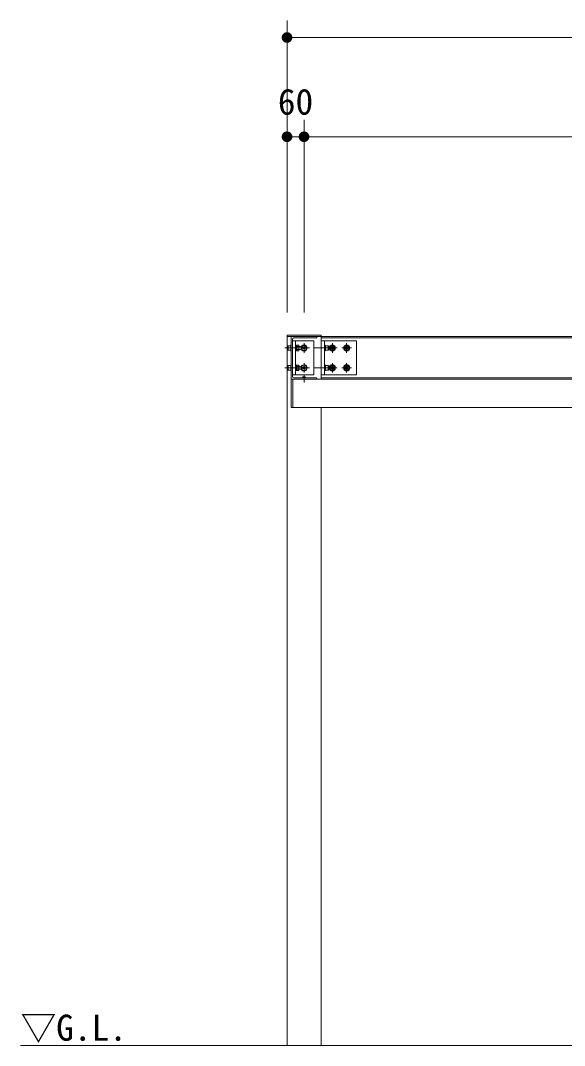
# Model space of a CAD drawing. Units: millimetres at full size, sheet at 1:50; details may follow other scales. Extents: x -1000 to 22000, y -750 to 15600.
# Drawn here: x 13092 to 15010, y 3794 to 7409 of the extents above; entities that cross this region are included whole.
import ezdxf
from ezdxf.enums import TextEntityAlignment as Align

# ---------------------------------------------------------------- set-up
doc = ezdxf.new("R2010")
doc.units = ezdxf.units.MM
doc.header["$LTSCALE"] = 50
for name, color, linetype, lineweight in [('D-STR', 1, 'Continuous', 13), ('D-STR-DIM', 7, 'Continuous', 13), ('D-STR-HTXT', 7, 'Continuous', 13)]:
    doc.layers.add(name, color=color, linetype=linetype, lineweight=lineweight)
doc.styles.add('ＭＳ ゴシック', font='')
doc.styles.get('ＭＳ ゴシック').set_extended_font_data('MS Gothic')

# ---------------------------------------------------------------- blocks, each defined once
blk = doc.blocks.new('filled_dot')
at = {"color": 0, "linetype": 'Continuous', "lineweight": -2, "const_width": 1.25}
blk.add_lwpolyline([(-0.625, 0, 1), (0.625, 0, 1)], format="xyb", close=True, dxfattribs=at)

msp = doc.modelspace()

# ---------------------------------------------------------------- linework, layer by layer
at = {"layer": 'D-STR'}
for p, q in [((14031.67, 6299.45), (14031.67, 6294.45)), ((14151.67, 6299.45), (14031.67, 6299.45)), ((14151.67, 6294.45), (14031.67, 6294.45)), ((14031.67, 6044.45), (14031.67, 6294.45)), ((14046.67, 6294.45), (14046.67, 6144.45)), ((14046.67, 6294.45), (14136.67, 6294.45)), ((14136.67, 6294.45), (14136.67, 6291.95)), ((14151.67, 6299.45), (14151.67, 6144.45)), ((17031.67, 6294.45), (14151.67, 6294.45)), ((14024.38, 6254.45), (14111.49, 6254.45)), ((14035.07, 6261.58), (14035.67, 6262.45)), ((14035.07, 6261.58), (14035.07, 6247.32)), ((14045.07, 6262.45), (14035.67, 6262.45)), ((14035.67, 6262.45), (14035.67, 6246.45)), ((14046.67, 6265.45), (14045.07, 6265.45)), ((14045.07, 6265.45), (14045.07, 6243.45)), ((14045.07, 6246.45), (14045.07, 6262.45)), ((14046.67, 6243.45), (14046.67, 6265.45)), ((14051.17, 6284.95), (14051.17, 6153.95)), ((14051.17, 6279.45), (14126.17, 6279.45)), ((14051.17, 6279.45), (14051.17, 6159.45)), ((14056.17, 6289.95), (14134.67, 6289.95)), ((14061.67, 6279.45), (14061.67, 6159.45)), ((14061.67, 6265.45), (14063.27, 6265.45)), ((14061.67, 6243.45), (14061.67, 6265.45)), ((14063.27, 6265.45), (14063.27, 6243.45)), ((14065.77, 6263.65), (14063.27, 6263.65)), ((14065.77, 6254.45), (14063.27, 6256.95)), ((14063.27, 6254.45), (14065.77, 6251.95)), ((14065.77, 6264.25), (14065.77, 6244.65)), ((14065.77, 6264.25), (14073.02, 6264.25)), ((14065.77, 6259.35), (14073.02, 6259.35)), ((14073.02, 6264.25), (14073.77, 6263.14)), ((14073.02, 6259.35), (14073.77, 6260.46)), ((14073.02, 6259.35), (14073.77, 6256.96)), ((14073.77, 6263.14), (14073.77, 6245.76)), ((14082.37, 6259.45), (14073.77, 6259.45)), ((14082.37, 6249.45), (14082.37, 6259.45)), ((14082.37, 6259.45), (14083.57, 6258.25)), ((14083.57, 6250.65), (14083.57, 6258.25)), ((14087.6, 6256.8), (14091.67, 6259.15)), ((14087.6, 6252.1), (14087.6, 6256.8)), ((14091.67, 6271.45), (14091.67, 6237.45)), ((14091.67, 6259.15), (14095.74, 6256.8)), ((14095.74, 6256.8), (14095.74, 6252.1)), ((14124.84, 6254.45), (14181.92, 6254.45)), ((14126.17, 6279.45), (14126.17, 6159.45)), ((15546.67, 6289.95), (14151.67, 6289.95)), ((14276.67, 6279.45), (14151.67, 6279.45)), ((14163.67, 6279.45), (14163.67, 6159.45)), ((14163.67, 6265.45), (14163.67, 6243.45)), ((14165.27, 6265.45), (14163.67, 6265.45)), ((14165.27, 6243.45), (14165.27, 6265.45)), ((14165.27, 6263.65), (14167.77, 6263.65)), ((14165.27, 6254.45), (14167.77, 6256.95)), ((14167.77, 6254.45), (14165.27, 6251.95)), ((14167.77, 6245.25), (14167.77, 6263.65)), ((14167.77, 6262.45), (14167.77, 6246.45)), ((14177.17, 6262.45), (14167.77, 6262.45)), ((14174.67, 6254.45), (14208.67, 6254.45)), ((14177.77, 6261.58), (14177.17, 6262.45)), ((14177.17, 6246.45), (14177.17, 6262.45)), ((14177.77, 6247.32), (14177.77, 6261.58)), ((14183.18, 6259.35), (14191.67, 6264.25)), ((14183.18, 6249.55), (14183.18, 6259.35)), ((14191.67, 6271.45), (14191.67, 6237.45)), ((14191.67, 6264.25), (14200.15, 6259.35)), ((14200.15, 6259.35), (14200.15, 6249.55)), ((14224.67, 6254.45), (14258.67, 6254.45)), ((14233.18, 6259.35), (14241.67, 6264.25)), ((14233.18, 6249.55), (14233.18, 6259.35)), ((14241.67, 6271.45), (14241.67, 6237.45)), ((14241.67, 6264.25), (14250.15, 6259.35)), ((14250.15, 6259.35), (14250.15, 6249.55)), ((14276.67, 6279.45), (14276.67, 6159.45)), ((14035.07, 6247.32), (14035.67, 6246.45)), ((14035.67, 6246.45), (14045.07, 6246.45)), ((14045.07, 6243.45), (14046.67, 6243.45)), ((14063.27, 6243.45), (14061.67, 6243.45)), ((14063.27, 6245.25), (14065.77, 6245.25)), ((14065.77, 6249.55), (14073.02, 6249.55)), ((14065.77, 6244.65), (14073.02, 6244.65)), ((14073.02, 6249.55), (14073.77, 6251.94)), ((14073.02, 6249.55), (14073.77, 6248.44)), ((14073.02, 6244.65), (14073.77, 6245.76)), ((14073.77, 6249.45), (14082.37, 6249.45)), ((14082.37, 6249.45), (14083.57, 6250.65)), ((14091.67, 6249.75), (14087.6, 6252.1)), ((14095.74, 6252.1), (14091.67, 6249.75)), ((14163.67, 6243.45), (14165.27, 6243.45)), ((14167.77, 6245.25), (14165.27, 6245.25)), ((14167.77, 6246.45), (14177.17, 6246.45)), ((14177.77, 6247.32), (14177.17, 6246.45)), ((14191.67, 6244.65), (14183.18, 6249.55)), ((14200.15, 6249.55), (14191.67, 6244.65)), ((14241.67, 6244.65), (14233.18, 6249.55)), ((14250.15, 6249.55), (14241.67, 6244.65)), ((14024.38, 6184.45), (14111.49, 6184.45)), ((14035.07, 6191.58), (14035.67, 6192.45)), ((14035.07, 6191.58), (14035.07, 6177.32)), ((14045.07, 6192.45), (14035.67, 6192.45)), ((14035.67, 6192.45), (14035.67, 6176.45)), ((14046.67, 6195.45), (14045.07, 6195.45)), ((14045.07, 6195.45), (14045.07, 6173.45)), ((14045.07, 6176.45), (14045.07, 6192.45)), ((14046.67, 6173.45), (14046.67, 6195.45)), ((14061.67, 6195.45), (14063.27, 6195.45)), ((14061.67, 6173.45), (14061.67, 6195.45)), ((14063.27, 6195.45), (14063.27, 6173.45)), ((14065.77, 6193.65), (14063.27, 6193.65)), ((14065.77, 6184.45), (14063.27, 6186.95)), ((14063.27, 6184.45), (14065.77, 6181.95)), ((14065.77, 6194.25), (14065.77, 6174.65)), ((14065.77, 6194.25), (14073.02, 6194.25)), ((14065.77, 6189.35), (14073.02, 6189.35)), ((14073.02, 6194.25), (14073.77, 6193.14)), ((14073.02, 6189.35), (14073.77, 6190.46)), ((14073.02, 6189.35), (14073.77, 6186.96)), ((14073.02, 6179.55), (14073.77, 6181.94)), ((14073.77, 6193.14), (14073.77, 6175.76)), ((14082.37, 6189.45), (14073.77, 6189.45)), ((14082.37, 6179.45), (14082.37, 6189.45)), ((14082.37, 6189.45), (14083.57, 6188.25)), ((14083.57, 6180.65), (14083.57, 6188.25)), ((14087.6, 6186.8), (14091.67, 6189.15)), ((14087.6, 6182.1), (14087.6, 6186.8)), ((14091.67, 6179.75), (14087.6, 6182.1)), ((14091.67, 6167.45), (14091.67, 6201.45)), ((14091.67, 6189.15), (14095.74, 6186.8)), ((14095.74, 6182.1), (14091.67, 6179.75)), ((14095.74, 6186.8), (14095.74, 6182.1)), ((14124.84, 6184.45), (14181.92, 6184.45)), ((14165.27, 6195.45), (14163.67, 6195.45)), ((14163.67, 6195.45), (14163.67, 6173.45)), ((14165.27, 6173.45), (14165.27, 6195.45)), ((14165.27, 6193.65), (14167.77, 6193.65)), ((14165.27, 6184.45), (14167.77, 6186.95)), ((14167.77, 6184.45), (14165.27, 6181.95)), ((14167.77, 6175.25), (14167.77, 6193.65)), ((14177.17, 6192.45), (14167.77, 6192.45)), ((14167.77, 6192.45), (14167.77, 6176.45)), ((14174.67, 6184.45), (14208.67, 6184.45)), ((14177.17, 6176.45), (14177.17, 6192.45)), ((14177.77, 6191.58), (14177.17, 6192.45)), ((14177.77, 6177.32), (14177.77, 6191.58)), ((14191.67, 6194.25), (14183.18, 6189.35)), ((14183.18, 6189.35), (14183.18, 6179.55)), ((14191.67, 6167.45), (14191.67, 6201.45)), ((14200.15, 6189.35), (14191.67, 6194.25)), ((14200.15, 6179.55), (14200.15, 6189.35)), ((14224.67, 6184.45), (14258.67, 6184.45)), ((14241.67, 6194.25), (14233.18, 6189.35)), ((14233.18, 6189.35), (14233.18, 6179.55)), ((14241.67, 6167.45), (14241.67, 6201.45)), ((14250.15, 6189.35), (14241.67, 6194.25)), ((14250.15, 6179.55), (14250.15, 6189.35)), ((14035.07, 6177.32), (14035.67, 6176.45)), ((14035.67, 6176.45), (14045.07, 6176.45)), ((14045.07, 6173.45), (14046.67, 6173.45)), ((14051.17, 6159.45), (14126.17, 6159.45)), ((14056.17, 6148.95), (14134.67, 6148.95)), ((14063.27, 6173.45), (14061.67, 6173.45)), ((14063.27, 6175.25), (14065.77, 6175.25)), ((14065.77, 6179.55), (14073.02, 6179.55)), ((14065.77, 6174.65), (14073.02, 6174.65)), ((14073.02, 6179.55), (14073.77, 6178.44)), ((14073.02, 6174.65), (14073.77, 6175.76)), ((14073.77, 6179.45), (14082.37, 6179.45)), ((14082.37, 6179.45), (14083.57, 6180.65)), ((14098.17, 6149.95), (14085.17, 6149.95)), ((14085.17, 6149.95), (14085.17, 6148.95)), ((14085.17, 6148.95), (14098.17, 6148.95)), ((14086.42, 6150.75), (14086.42, 6149.95)), ((14096.92, 6150.75), (14086.42, 6150.75)), ((14093.43, 6153.95), (14089.9, 6153.95)), ((14091.67, 6157.42), (14091.67, 6132.7)), ((14096.92, 6150.75), (14096.92, 6149.95)), ((14098.17, 6148.95), (14098.17, 6149.95)), ((14136.67, 6146.95), (14136.67, 6144.45)), ((14276.67, 6159.45), (14151.67, 6159.45)), ((15546.67, 6148.95), (14151.67, 6148.95)), ((14163.67, 6173.45), (14165.27, 6173.45)), ((14167.77, 6175.25), (14165.27, 6175.25)), ((14167.77, 6176.45), (14177.17, 6176.45)), ((14177.77, 6177.32), (14177.17, 6176.45)), ((14183.18, 6179.55), (14191.67, 6174.65)), ((14191.67, 6174.65), (14200.15, 6179.55)), ((14233.18, 6179.55), (14241.67, 6174.65)), ((14241.67, 6174.65), (14250.15, 6179.55)), ((14046.67, 6144.45), (14136.67, 6144.45)), ((14046.67, 6044.45), (14046.67, 6144.45)), ((17136.67, 6144.45), (14046.67, 6144.45)), ((14051.67, 6044.45), (14051.67, 6144.45)), ((14031.67, 6044.45), (14031.67, 3794.45)), ((17136.67, 6044.45), (14046.67, 6044.45)), ((14096.67, 6044.45), (14171.67, 6044.45)), ((14151.67, 6044.45), (14151.67, 3794.45)), ((13091.67, 3794.45), (18091.67, 3794.45))]:
    msp.add_line(p, q, dxfattribs=at)
for centre, radius in [((14191.67, 6254.45), 11), ((14191.67, 6254.45), 8.49), ((14191.67, 6254.45), 5), ((14241.67, 6254.45), 11), ((14241.67, 6254.45), 8.49), ((14241.67, 6254.45), 5), ((14191.67, 6184.45), 11), ((14191.67, 6184.45), 8.49), ((14191.67, 6184.45), 5), ((14241.67, 6184.45), 11), ((14241.67, 6184.45), 8.49), ((14241.67, 6184.45), 5)]:
    msp.add_circle(centre, radius, dxfattribs=at)
for centre, radius, start, end in [((14134.67, 6291.95), 2, 270, 0), ((14056.17, 6284.95), 5, 90, 180), ((14091.67, 6254.45), 11, 207.03569, 152.96431), ((14091.67, 6254.45), 9.2, 205.70114, 154.29886), ((14091.67, 6184.45), 11, 207.03569, 152.96431), ((14091.67, 6184.45), 9.2, 205.70114, 154.29886), ((14056.17, 6153.95), 5, 180, 270), ((14089.9, 6150.45), 3.5, 90, 175.0829), ((14093.43, 6150.45), 3.5, 4.9171, 90), ((14134.67, 6146.95), 2, 0, 90)]:
    msp.add_arc(centre, radius, start, end, dxfattribs=at)
at = {"layer": 'D-STR-DIM'}
for p, q in [((14031.67, 6379.45), (14031.67, 7409.45)), ((17151.67, 7349.45), (14031.67, 7349.45)), ((14031.67, 6379.45), (14031.67, 7059.45)), ((14091.67, 6379.45), (14091.67, 7059.45)), ((14091.67, 6379.45), (14091.67, 7059.45)), ((14031.67, 6999.45), (14091.67, 6999.45)), ((14091.67, 6999.45), (17091.67, 6999.45))]:
    msp.add_line(p, q, dxfattribs=at)

# ---------------------------------------------------------------- block references
at = {"layer": 'D-STR-DIM', "xscale": 15, "yscale": 15}
for p in [(14031.67, 7349.45), (14031.67, 6999.45), (14091.67, 6999.45)]:
    msp.add_blockref('filled_dot', p, dxfattribs=at)
at = {"layer": 'D-STR-DIM', "xscale": 15, "yscale": 15, "rotation": 180}
msp.add_blockref('filled_dot', (14091.67, 6999.45), dxfattribs=at)

# ---------------------------------------------------------------- texts
at = {"layer": 'D-STR-DIM', "style": 'ＭＳ ゴシック'}
msp.add_text('60', height=91.64, dxfattribs=at).set_placement((14061.67, 7168.84), align=Align.TOP_CENTER)
at = {"layer": 'D-STR-HTXT', "style": 'ＭＳ ゴシック'}
msp.add_text('▽G.L.', height=91.64, dxfattribs=at).set_placement((13092.56, 3903.11), align=Align.TOP_LEFT)

doc.saveas('drawing.dxf')
